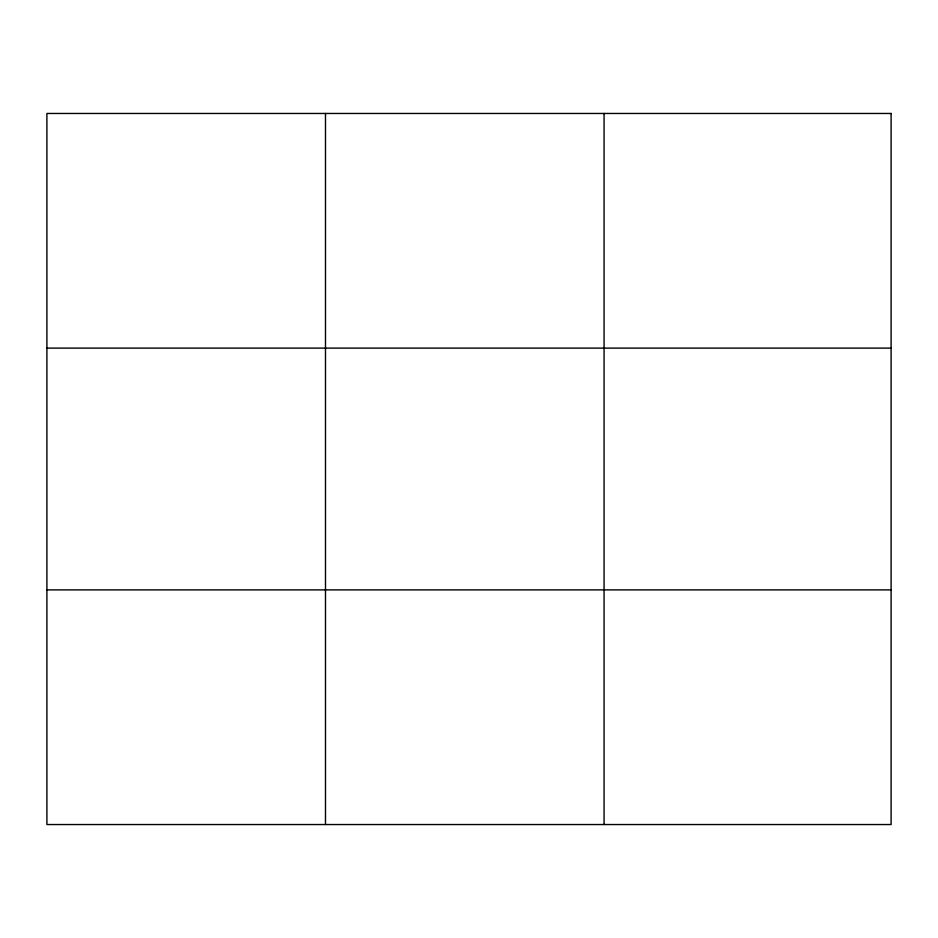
<?xml version="1.0" encoding="UTF-8"?>
<svg xmlns="http://www.w3.org/2000/svg" width="938" height="938" viewBox="0 0 938 938"><rect width="100%" height="100%" fill="white"/><g stroke="black" fill="none" stroke-linecap="round" stroke-linejoin="round"><path stroke-width="1.41" d="M325.486 824.537L325.486 113.463M604.072 824.537L604.072 113.463M46.9 348.115L891.1 348.115M46.9 589.885L891.1 589.885M891.1 113.463L891.1 824.537L46.9 824.537L46.9 113.463L891.1 113.463"/></g></svg>
